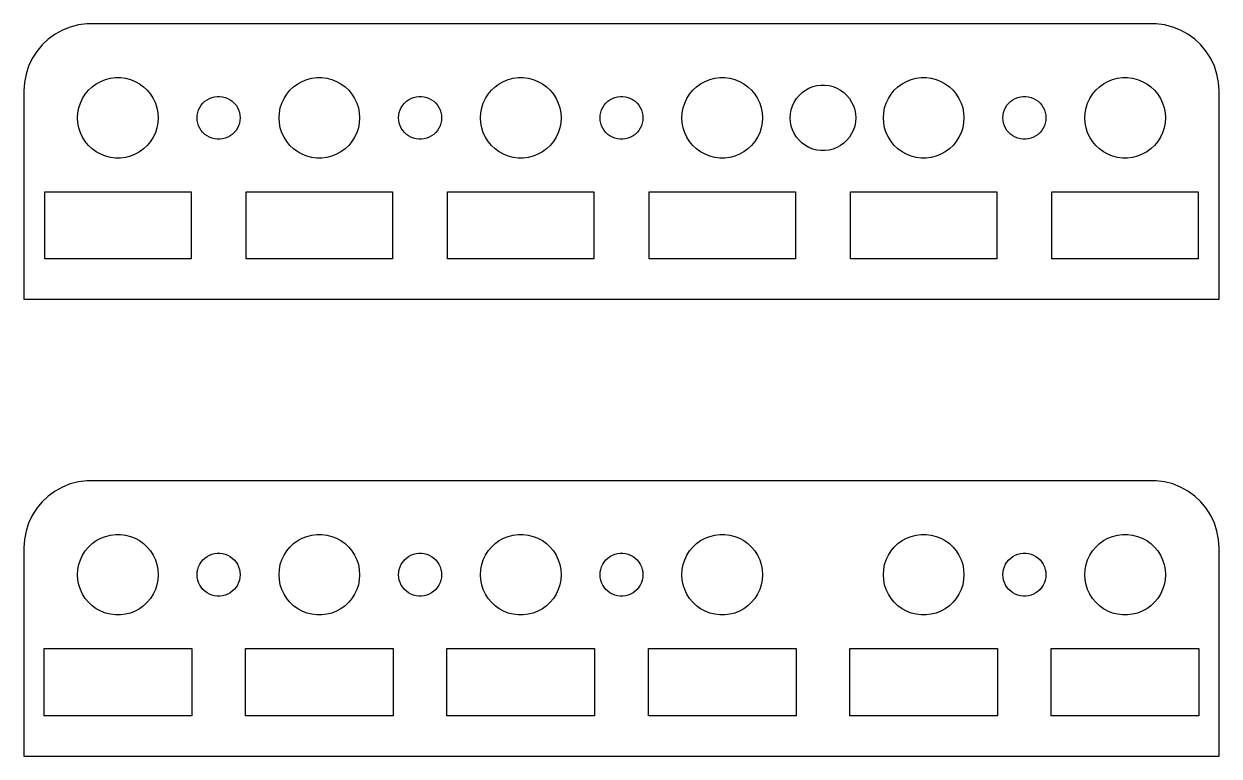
# Model space of a CAD drawing. Header units: metres. Extents: x -22.2 to 22.2, y 0 to 27.2.
import ezdxf

# ---------------------------------------------------------------- set-up
doc = ezdxf.new("R2010")
doc.units = ezdxf.units.M

msp = doc.modelspace()

# ---------------------------------------------------------------- linework, layer by layer
for p, q in [((-20.2184, 27.2057), (-20.5225, 27.1276)), ((-19.907, 27.2451), (-20.2184, 27.2057)), ((19.907, 27.2451), (-19.907, 27.2451)), ((20.2184, 27.2057), (19.907, 27.2451)), ((20.5225, 27.1276), (20.2184, 27.2057)), ((-21.0896, 26.8608), (-21.3436, 26.6763)), ((-20.8144, 27.0121), (-21.0896, 26.8608)), ((-20.5225, 27.1276), (-20.8144, 27.0121)), ((20.8144, 27.0121), (20.5225, 27.1276)), ((21.0896, 26.8608), (20.8144, 27.0121)), ((21.3436, 26.6763), (21.0896, 26.8608)), ((-21.5724, 26.4614), (-21.7725, 26.2195)), ((-21.3436, 26.6763), (-21.5724, 26.4614)), ((21.5724, 26.4614), (21.3436, 26.6763)), ((21.7725, 26.2195), (21.5724, 26.4614)), ((-21.9408, 25.9544), (-22.0744, 25.6703)), ((-21.7725, 26.2195), (-21.9408, 25.9544)), ((21.9408, 25.9544), (21.7725, 26.2195)), ((22.0744, 25.6703), (21.9408, 25.9544)), ((-22.1714, 25.3717), (-22.2303, 25.0633)), ((-22.0744, 25.6703), (-22.1714, 25.3717)), ((22.1714, 25.3717), (22.0744, 25.6703)), ((22.2303, 25.0633), (22.1714, 25.3717)), ((-22.2303, 25.0633), (-22.25, 24.75)), ((-19.7061, 24.9058), (-19.5537, 25.0165)), ((-19.5537, 25.0165), (-19.3887, 25.1072)), ((-19.3887, 25.1072), (-19.2135, 25.1766)), ((-19.2135, 25.1766), (-19.0311, 25.2234)), ((-19.0311, 25.2234), (-18.8442, 25.247)), ((-18.8442, 25.247), (-18.6558, 25.247)), ((-18.6558, 25.247), (-18.4689, 25.2234)), ((-18.4689, 25.2234), (-18.2865, 25.1766)), ((-18.2865, 25.1766), (-18.1113, 25.1072)), ((-18.1113, 25.1072), (-17.9463, 25.0165)), ((-17.9463, 25.0165), (-17.7939, 24.9058)), ((-12.2061, 24.9058), (-12.0537, 25.0165)), ((-12.0537, 25.0165), (-11.8887, 25.1072)), ((-11.8887, 25.1072), (-11.7135, 25.1766)), ((-11.7135, 25.1766), (-11.5311, 25.2234)), ((-11.5311, 25.2234), (-11.3442, 25.247)), ((-11.3442, 25.247), (-11.1558, 25.247)), ((-11.1558, 25.247), (-10.9689, 25.2234)), ((-10.9689, 25.2234), (-10.7865, 25.1766)), ((-10.7865, 25.1766), (-10.6113, 25.1072)), ((-10.6113, 25.1072), (-10.4463, 25.0165)), ((-10.4463, 25.0165), (-10.2939, 24.9058)), ((-4.70613, 24.9058), (-4.55373, 25.0165)), ((-4.55373, 25.0165), (-4.38866, 25.1072)), ((-4.38866, 25.1072), (-4.21352, 25.1766)), ((-4.21352, 25.1766), (-4.03107, 25.2234)), ((-4.03107, 25.2234), (-3.84418, 25.247)), ((-3.84418, 25.247), (-3.65581, 25.247)), ((-3.65581, 25.247), (-3.46892, 25.2234)), ((-3.46892, 25.2234), (-3.28647, 25.1766)), ((-3.28647, 25.1766), (-3.11133, 25.1072)), ((-3.11133, 25.1072), (-2.94626, 25.0165)), ((-2.94626, 25.0165), (-2.79385, 24.9058)), ((2.79385, 24.9058), (2.94626, 25.0165)), ((2.94626, 25.0165), (3.11133, 25.1072)), ((3.11133, 25.1072), (3.28647, 25.1766)), ((3.28647, 25.1766), (3.46892, 25.2234)), ((3.46892, 25.2234), (3.65581, 25.247)), ((3.65581, 25.247), (3.84418, 25.247)), ((3.84418, 25.247), (4.03107, 25.2234)), ((4.03107, 25.2234), (4.21352, 25.1766)), ((4.21352, 25.1766), (4.38866, 25.1072)), ((4.38866, 25.1072), (4.55373, 25.0165)), ((4.55373, 25.0165), (4.70613, 24.9058)), ((7.1228, 24.9108), (7.27127, 24.949)), ((7.27127, 24.949), (7.42336, 24.9682)), ((7.42336, 24.9682), (7.57663, 24.9682)), ((7.57663, 24.9682), (7.72871, 24.949)), ((7.72871, 24.949), (7.87718, 24.9108)), ((10.2939, 24.9058), (10.4463, 25.0165)), ((10.4463, 25.0165), (10.6113, 25.1072)), ((10.6113, 25.1072), (10.7865, 25.1766)), ((10.7865, 25.1766), (10.9689, 25.2234)), ((10.9689, 25.2234), (11.1558, 25.247)), ((11.1558, 25.247), (11.3442, 25.247)), ((11.3442, 25.247), (11.5311, 25.2234)), ((11.5311, 25.2234), (11.7135, 25.1766)), ((11.7135, 25.1766), (11.8887, 25.1072)), ((11.8887, 25.1072), (12.0537, 25.0165)), ((12.0537, 25.0165), (12.2061, 24.9058)), ((17.7939, 24.9058), (17.9463, 25.0165)), ((17.9463, 25.0165), (18.1113, 25.1072)), ((18.1113, 25.1072), (18.2865, 25.1766)), ((18.2865, 25.1766), (18.4689, 25.2234)), ((18.4689, 25.2234), (18.6558, 25.247)), ((18.6558, 25.247), (18.8442, 25.247)), ((18.8442, 25.247), (19.0311, 25.2234)), ((19.0311, 25.2234), (19.2135, 25.1766)), ((19.2135, 25.1766), (19.3887, 25.1072)), ((19.3887, 25.1072), (19.5537, 25.0165)), ((19.5537, 25.0165), (19.7061, 24.9058)), ((22.25, 24.75), (22.2303, 25.0633)), ((-22.25, 24.75), (-22.25, 17)), ((-20.0645, 24.4726), (-19.9635, 24.6317)), ((-19.9635, 24.6317), (-19.8434, 24.7768)), ((-19.8434, 24.7768), (-19.7061, 24.9058)), ((-17.7939, 24.9058), (-17.6565, 24.7768)), ((-17.6565, 24.7768), (-17.5365, 24.6317)), ((-17.5365, 24.6317), (-17.4355, 24.4726)), ((-15.3406, 24.4738), (-15.2472, 24.5108)), ((-15.2472, 24.5108), (-15.1499, 24.5358)), ((-15.1499, 24.5358), (-15.0502, 24.5484)), ((-15.0502, 24.5484), (-14.9498, 24.5484)), ((-14.9498, 24.5484), (-14.8501, 24.5358)), ((-14.8501, 24.5358), (-14.7528, 24.5108)), ((-14.7528, 24.5108), (-14.6594, 24.4738)), ((-12.5645, 24.4726), (-12.4635, 24.6317)), ((-12.4635, 24.6317), (-12.3434, 24.7768)), ((-12.3434, 24.7768), (-12.2061, 24.9058)), ((-10.2939, 24.9058), (-10.1565, 24.7768)), ((-10.1565, 24.7768), (-10.0365, 24.6317)), ((-10.0365, 24.6317), (-9.93553, 24.4726)), ((-7.84062, 24.4738), (-7.74721, 24.5108)), ((-7.74721, 24.5108), (-7.6499, 24.5358)), ((-7.6499, 24.5358), (-7.55023, 24.5484)), ((-7.55023, 24.5484), (-7.44975, 24.5484)), ((-7.44975, 24.5484), (-7.35008, 24.5358)), ((-7.35008, 24.5358), (-7.25278, 24.5108)), ((-7.25278, 24.5108), (-7.15936, 24.4738)), ((-5.06445, 24.4726), (-4.96352, 24.6317)), ((-4.96352, 24.6317), (-4.84344, 24.7768)), ((-4.84344, 24.7768), (-4.70613, 24.9058)), ((-2.79385, 24.9058), (-2.65654, 24.7768)), ((-2.65654, 24.7768), (-2.53647, 24.6317)), ((-2.53647, 24.6317), (-2.43553, 24.4726)), ((-0.340622, 24.4738), (-0.247208, 24.5108)), ((-0.247208, 24.5108), (-0.149902, 24.5358)), ((-0.149902, 24.5358), (-0.050232, 24.5484)), ((-0.050232, 24.5484), (0.050232, 24.5484)), ((0.050232, 24.5484), (0.149902, 24.5358)), ((0.149902, 24.5358), (0.247208, 24.5108)), ((0.247208, 24.5108), (0.340622, 24.4738)), ((2.43553, 24.4726), (2.53647, 24.6317)), ((2.53647, 24.6317), (2.65654, 24.7768)), ((2.65654, 24.7768), (2.79385, 24.9058)), ((4.70613, 24.9058), (4.84344, 24.7768)), ((4.84344, 24.7768), (4.96352, 24.6317)), ((4.96352, 24.6317), (5.06445, 24.4726)), ((6.51251, 24.4674), (6.61021, 24.5855)), ((6.61021, 24.5855), (6.72195, 24.6905)), ((6.72195, 24.6905), (6.84596, 24.7806)), ((6.84596, 24.7806), (6.98029, 24.8544)), ((6.98029, 24.8544), (7.1228, 24.9108)), ((7.87718, 24.9108), (8.0197, 24.8544)), ((8.0197, 24.8544), (8.15402, 24.7806)), ((8.15402, 24.7806), (8.27803, 24.6905)), ((8.27803, 24.6905), (8.38977, 24.5855)), ((8.38977, 24.5855), (8.48747, 24.4674)), ((9.93553, 24.4726), (10.0365, 24.6317)), ((10.0365, 24.6317), (10.1565, 24.7768)), ((10.1565, 24.7768), (10.2939, 24.9058)), ((12.2061, 24.9058), (12.3434, 24.7768)), ((12.3434, 24.7768), (12.4635, 24.6317)), ((12.4635, 24.6317), (12.5645, 24.4726)), ((14.6594, 24.4738), (14.7528, 24.5108)), ((14.7528, 24.5108), (14.8501, 24.5358)), ((14.8501, 24.5358), (14.9498, 24.5484)), ((14.9498, 24.5484), (15.0502, 24.5484)), ((15.0502, 24.5484), (15.1499, 24.5358)), ((15.1499, 24.5358), (15.2472, 24.5108)), ((15.2472, 24.5108), (15.3406, 24.4738)), ((17.4355, 24.4726), (17.5365, 24.6317)), ((17.5365, 24.6317), (17.6565, 24.7768)), ((17.6565, 24.7768), (17.7939, 24.9058)), ((19.7061, 24.9058), (19.8434, 24.7768)), ((19.8434, 24.7768), (19.9635, 24.6317)), ((19.9635, 24.6317), (20.0645, 24.4726)), ((22.25, 17), (22.25, 24.75)), ((-20.2382, 23.938), (-20.2029, 24.123)), ((-20.2029, 24.123), (-20.1447, 24.3022)), ((-20.1447, 24.3022), (-20.0645, 24.4726)), ((-17.4355, 24.4726), (-17.3553, 24.3022)), ((-17.3553, 24.3022), (-17.2971, 24.123)), ((-17.2971, 24.123), (-17.2618, 23.938)), ((-15.7749, 23.9489), (-15.7438, 24.0445)), ((-15.7438, 24.0445), (-15.701, 24.1354)), ((-15.701, 24.1354), (-15.6472, 24.2202)), ((-15.6472, 24.2202), (-15.5832, 24.2976)), ((-15.5832, 24.2976), (-15.5099, 24.3664)), ((-15.5099, 24.3664), (-15.4286, 24.4255)), ((-15.4286, 24.4255), (-15.3406, 24.4738)), ((-14.6594, 24.4738), (-14.5713, 24.4255)), ((-14.5713, 24.4255), (-14.4901, 24.3664)), ((-14.4901, 24.3664), (-14.4168, 24.2976)), ((-14.4168, 24.2976), (-14.3528, 24.2202)), ((-14.3528, 24.2202), (-14.299, 24.1354)), ((-14.299, 24.1354), (-14.2562, 24.0445)), ((-14.2562, 24.0445), (-14.2251, 23.9489)), ((-12.7382, 23.938), (-12.7029, 24.123)), ((-12.7029, 24.123), (-12.6447, 24.3022)), ((-12.6447, 24.3022), (-12.5645, 24.4726)), ((-9.93553, 24.4726), (-9.85533, 24.3022)), ((-9.85533, 24.3022), (-9.79712, 24.123)), ((-9.79712, 24.123), (-9.76183, 23.938)), ((-8.27486, 23.9489), (-8.24382, 24.0445)), ((-8.24382, 24.0445), (-8.20103, 24.1354)), ((-8.20103, 24.1354), (-8.1472, 24.2202)), ((-8.1472, 24.2202), (-8.08316, 24.2976)), ((-8.08316, 24.2976), (-8.00993, 24.3664)), ((-8.00993, 24.3664), (-7.92865, 24.4255)), ((-7.92865, 24.4255), (-7.84062, 24.4738)), ((-7.15936, 24.4738), (-7.07133, 24.4255)), ((-7.07133, 24.4255), (-6.99005, 24.3664)), ((-6.99005, 24.3664), (-6.91682, 24.2976)), ((-6.91682, 24.2976), (-6.85278, 24.2202)), ((-6.85278, 24.2202), (-6.79895, 24.1354)), ((-6.79895, 24.1354), (-6.75616, 24.0445)), ((-6.75616, 24.0445), (-6.72513, 23.9489)), ((-5.23816, 23.938), (-5.20287, 24.123)), ((-5.20287, 24.123), (-5.14465, 24.3022)), ((-5.14465, 24.3022), (-5.06445, 24.4726)), ((-2.43553, 24.4726), (-2.35533, 24.3022)), ((-2.35533, 24.3022), (-2.29712, 24.123)), ((-2.29712, 24.123), (-2.26183, 23.938)), ((-0.774857, 23.9489), (-0.74382, 24.0445)), ((-0.74382, 24.0445), (-0.701035, 24.1354)), ((-0.701035, 24.1354), (-0.647202, 24.2202)), ((-0.647202, 24.2202), (-0.58316, 24.2976)), ((-0.58316, 24.2976), (-0.509933, 24.3664)), ((-0.509933, 24.3664), (-0.42865, 24.4255)), ((-0.42865, 24.4255), (-0.340622, 24.4738)), ((0.340622, 24.4738), (0.42865, 24.4255)), ((0.42865, 24.4255), (0.509933, 24.3664)), ((0.509933, 24.3664), (0.58316, 24.2976)), ((0.58316, 24.2976), (0.647202, 24.2202)), ((0.647202, 24.2202), (0.701035, 24.1354)), ((0.701035, 24.1354), (0.74382, 24.0445)), ((0.74382, 24.0445), (0.774857, 23.9489)), ((2.26183, 23.938), (2.29712, 24.123)), ((2.29712, 24.123), (2.35533, 24.3022)), ((2.35533, 24.3022), (2.43553, 24.4726)), ((5.06445, 24.4726), (5.14465, 24.3022)), ((5.14465, 24.3022), (5.20287, 24.123)), ((5.20287, 24.123), (5.23816, 23.938)), ((6.28903, 23.903), (6.31775, 24.0535)), ((6.31775, 24.0535), (6.36511, 24.1993)), ((6.36511, 24.1993), (6.43039, 24.338)), ((6.43039, 24.338), (6.51251, 24.4674)), ((8.48747, 24.4674), (8.5696, 24.338)), ((8.5696, 24.338), (8.63487, 24.1993)), ((8.63487, 24.1993), (8.68224, 24.0535)), ((8.68224, 24.0535), (8.71095, 23.903)), ((9.76183, 23.938), (9.79712, 24.123)), ((9.79712, 24.123), (9.85533, 24.3022)), ((9.85533, 24.3022), (9.93553, 24.4726)), ((12.5645, 24.4726), (12.6447, 24.3022)), ((12.6447, 24.3022), (12.7029, 24.123)), ((12.7029, 24.123), (12.7382, 23.938)), ((14.2251, 23.9489), (14.2562, 24.0445)), ((14.2562, 24.0445), (14.299, 24.1354)), ((14.299, 24.1354), (14.3528, 24.2202)), ((14.3528, 24.2202), (14.4168, 24.2976)), ((14.4168, 24.2976), (14.4901, 24.3664)), ((14.4901, 24.3664), (14.5713, 24.4255)), ((14.5713, 24.4255), (14.6594, 24.4738)), ((15.3406, 24.4738), (15.4286, 24.4255)), ((15.4286, 24.4255), (15.5099, 24.3664)), ((15.5099, 24.3664), (15.5832, 24.2976)), ((15.5832, 24.2976), (15.6472, 24.2202)), ((15.6472, 24.2202), (15.701, 24.1354)), ((15.701, 24.1354), (15.7438, 24.0445)), ((15.7438, 24.0445), (15.7749, 23.9489)), ((17.2618, 23.938), (17.2971, 24.123)), ((17.2971, 24.123), (17.3553, 24.3022)), ((17.3553, 24.3022), (17.4355, 24.4726)), ((20.0645, 24.4726), (20.1447, 24.3022)), ((20.1447, 24.3022), (20.2029, 24.123)), ((20.2029, 24.123), (20.2382, 23.938)), ((-20.25, 23.75), (-20.2382, 23.938)), ((-20.2382, 23.562), (-20.25, 23.75)), ((-17.2618, 23.938), (-17.25, 23.75)), ((-17.25, 23.75), (-17.2618, 23.562)), ((-15.8, 23.75), (-15.7937, 23.8503)), ((-15.7937, 23.6497), (-15.8, 23.75)), ((-15.7937, 23.8503), (-15.7749, 23.9489)), ((-15.7749, 23.551), (-15.7937, 23.6497)), ((-14.2251, 23.9489), (-14.2063, 23.8503)), ((-14.2063, 23.6497), (-14.2251, 23.551)), ((-14.2063, 23.8503), (-14.2, 23.75)), ((-14.2, 23.75), (-14.2063, 23.6497)), ((-12.75, 23.75), (-12.7382, 23.938)), ((-12.7382, 23.562), (-12.75, 23.75)), ((-9.76183, 23.938), (-9.75, 23.75)), ((-9.75, 23.75), (-9.76183, 23.562)), ((-8.29999, 23.75), (-8.29369, 23.8503)), ((-8.29369, 23.6497), (-8.29999, 23.75)), ((-8.29369, 23.8503), (-8.27486, 23.9489)), ((-8.27486, 23.551), (-8.29369, 23.6497)), ((-6.72513, 23.9489), (-6.7063, 23.8503)), ((-6.7063, 23.6497), (-6.72513, 23.551)), ((-6.7063, 23.8503), (-6.7, 23.75)), ((-6.7, 23.75), (-6.7063, 23.6497)), ((-5.25, 23.75), (-5.23816, 23.938)), ((-5.23816, 23.562), (-5.25, 23.75)), ((-2.26183, 23.938), (-2.25, 23.75)), ((-2.25, 23.75), (-2.26183, 23.562)), ((-0.799988, 23.75), (-0.793686, 23.8503)), ((-0.793686, 23.6497), (-0.799988, 23.75)), ((-0.793686, 23.8503), (-0.774857, 23.9489)), ((-0.774857, 23.551), (-0.793686, 23.6497)), ((0.774857, 23.9489), (0.793686, 23.8503)), ((0.793686, 23.6497), (0.774857, 23.551)), ((0.793686, 23.8503), (0.799988, 23.75)), ((0.799988, 23.75), (0.793686, 23.6497)), ((2.25, 23.75), (2.26183, 23.938)), ((2.26183, 23.562), (2.25, 23.75)), ((5.23816, 23.938), (5.25, 23.75)), ((5.25, 23.75), (5.23816, 23.562)), ((6.2794, 23.75), (6.28903, 23.903)), ((6.28903, 23.597), (6.2794, 23.75)), ((6.31775, 23.4464), (6.28903, 23.597)), ((8.71095, 23.597), (8.68224, 23.4464)), ((8.71095, 23.903), (8.72058, 23.75)), ((8.72058, 23.75), (8.71095, 23.597)), ((9.75, 23.75), (9.76183, 23.938)), ((9.76183, 23.562), (9.75, 23.75)), ((12.7382, 23.938), (12.75, 23.75)), ((12.75, 23.75), (12.7382, 23.562)), ((14.2, 23.75), (14.2063, 23.8503)), ((14.2063, 23.6497), (14.2, 23.75)), ((14.2063, 23.8503), (14.2251, 23.9489)), ((14.2251, 23.551), (14.2063, 23.6497)), ((15.7749, 23.9489), (15.7937, 23.8503)), ((15.7937, 23.6497), (15.7749, 23.551)), ((15.7937, 23.8503), (15.8, 23.75)), ((15.8, 23.75), (15.7937, 23.6497)), ((17.25, 23.75), (17.2618, 23.938)), ((17.2618, 23.562), (17.25, 23.75)), ((20.2382, 23.938), (20.25, 23.75)), ((20.25, 23.75), (20.2382, 23.562)), ((-20.2029, 23.377), (-20.2382, 23.562)), ((-20.1447, 23.1978), (-20.2029, 23.377)), ((-20.0645, 23.0274), (-20.1447, 23.1978)), ((-17.3553, 23.1978), (-17.4355, 23.0274)), ((-17.2971, 23.377), (-17.3553, 23.1978)), ((-17.2618, 23.562), (-17.2971, 23.377)), ((-15.7438, 23.4555), (-15.7749, 23.551)), ((-15.701, 23.3646), (-15.7438, 23.4555)), ((-15.6472, 23.2798), (-15.701, 23.3646)), ((-15.5832, 23.2024), (-15.6472, 23.2798)), ((-15.5099, 23.1336), (-15.5832, 23.2024)), ((-14.4168, 23.2024), (-14.4901, 23.1336)), ((-14.3528, 23.2798), (-14.4168, 23.2024)), ((-14.299, 23.3646), (-14.3528, 23.2798)), ((-14.2562, 23.4555), (-14.299, 23.3646)), ((-14.2251, 23.551), (-14.2562, 23.4555)), ((-12.7029, 23.377), (-12.7382, 23.562)), ((-12.6447, 23.1978), (-12.7029, 23.377)), ((-12.5645, 23.0274), (-12.6447, 23.1978)), ((-9.85533, 23.1978), (-9.93553, 23.0274)), ((-9.79712, 23.377), (-9.85533, 23.1978)), ((-9.76183, 23.562), (-9.79712, 23.377)), ((-8.24382, 23.4555), (-8.27486, 23.551)), ((-8.20103, 23.3646), (-8.24382, 23.4555)), ((-8.1472, 23.2798), (-8.20103, 23.3646)), ((-8.08316, 23.2024), (-8.1472, 23.2798)), ((-8.00993, 23.1336), (-8.08316, 23.2024)), ((-6.91682, 23.2024), (-6.99005, 23.1336)), ((-6.85278, 23.2798), (-6.91682, 23.2024)), ((-6.79895, 23.3646), (-6.85278, 23.2798)), ((-6.75616, 23.4555), (-6.79895, 23.3646)), ((-6.72513, 23.551), (-6.75616, 23.4555)), ((-5.20287, 23.377), (-5.23816, 23.562)), ((-5.14465, 23.1978), (-5.20287, 23.377)), ((-5.06445, 23.0274), (-5.14465, 23.1978)), ((-2.35533, 23.1978), (-2.43553, 23.0274)), ((-2.29712, 23.377), (-2.35533, 23.1978)), ((-2.26183, 23.562), (-2.29712, 23.377)), ((-0.74382, 23.4555), (-0.774857, 23.551)), ((-0.701035, 23.3646), (-0.74382, 23.4555)), ((-0.647202, 23.2798), (-0.701035, 23.3646)), ((-0.58316, 23.2024), (-0.647202, 23.2798)), ((-0.509933, 23.1336), (-0.58316, 23.2024)), ((0.58316, 23.2024), (0.509933, 23.1336)), ((0.647202, 23.2798), (0.58316, 23.2024)), ((0.701035, 23.3646), (0.647202, 23.2798)), ((0.74382, 23.4555), (0.701035, 23.3646)), ((0.774857, 23.551), (0.74382, 23.4555)), ((2.29712, 23.377), (2.26183, 23.562)), ((2.35533, 23.1978), (2.29712, 23.377)), ((2.43553, 23.0274), (2.35533, 23.1978)), ((5.14465, 23.1978), (5.06445, 23.0274)), ((5.20287, 23.377), (5.14465, 23.1978)), ((5.23816, 23.562), (5.20287, 23.377)), ((6.36511, 23.3007), (6.31775, 23.4464)), ((6.43039, 23.162), (6.36511, 23.3007)), ((6.51251, 23.0325), (6.43039, 23.162)), ((8.5696, 23.162), (8.48747, 23.0325)), ((8.63487, 23.3007), (8.5696, 23.162)), ((8.68224, 23.4464), (8.63487, 23.3007)), ((9.79712, 23.377), (9.76183, 23.562)), ((9.85533, 23.1978), (9.79712, 23.377)), ((9.93553, 23.0274), (9.85533, 23.1978)), ((12.6447, 23.1978), (12.5645, 23.0274)), ((12.7029, 23.377), (12.6447, 23.1978)), ((12.7382, 23.562), (12.7029, 23.377)), ((14.2562, 23.4555), (14.2251, 23.551)), ((14.299, 23.3646), (14.2562, 23.4555)), ((14.3528, 23.2798), (14.299, 23.3646)), ((14.4168, 23.2024), (14.3528, 23.2798)), ((14.4901, 23.1336), (14.4168, 23.2024)), ((15.5832, 23.2024), (15.5099, 23.1336)), ((15.6472, 23.2798), (15.5832, 23.2024)), ((15.701, 23.3646), (15.6472, 23.2798)), ((15.7438, 23.4555), (15.701, 23.3646)), ((15.7749, 23.551), (15.7438, 23.4555)), ((17.2971, 23.377), (17.2618, 23.562)), ((17.3553, 23.1978), (17.2971, 23.377)), ((17.4355, 23.0274), (17.3553, 23.1978)), ((20.1447, 23.1978), (20.0645, 23.0274)), ((20.2029, 23.377), (20.1447, 23.1978)), ((20.2382, 23.562), (20.2029, 23.377)), ((-19.9635, 22.8683), (-20.0645, 23.0274)), ((-19.8434, 22.7232), (-19.9635, 22.8683)), ((-19.7061, 22.5942), (-19.8434, 22.7232)), ((-17.6565, 22.7232), (-17.7939, 22.5942)), ((-17.5365, 22.8683), (-17.6565, 22.7232)), ((-17.4355, 23.0274), (-17.5365, 22.8683)), ((-15.4286, 23.0745), (-15.5099, 23.1336)), ((-15.3406, 23.0261), (-15.4286, 23.0745)), ((-15.2472, 22.9892), (-15.3406, 23.0261)), ((-15.1499, 22.9642), (-15.2472, 22.9892)), ((-15.0502, 22.9516), (-15.1499, 22.9642)), ((-14.9498, 22.9516), (-15.0502, 22.9516)), ((-14.8501, 22.9642), (-14.9498, 22.9516)), ((-14.7528, 22.9892), (-14.8501, 22.9642)), ((-14.6594, 23.0261), (-14.7528, 22.9892)), ((-14.5713, 23.0745), (-14.6594, 23.0261)), ((-14.4901, 23.1336), (-14.5713, 23.0745)), ((-12.4635, 22.8683), (-12.5645, 23.0274)), ((-12.3434, 22.7232), (-12.4635, 22.8683)), ((-12.2061, 22.5942), (-12.3434, 22.7232)), ((-10.1565, 22.7232), (-10.2939, 22.5942)), ((-10.0365, 22.8683), (-10.1565, 22.7232)), ((-9.93553, 23.0274), (-10.0365, 22.8683)), ((-7.92865, 23.0745), (-8.00993, 23.1336)), ((-7.84062, 23.0261), (-7.92865, 23.0745)), ((-7.74721, 22.9892), (-7.84062, 23.0261)), ((-7.6499, 22.9642), (-7.74721, 22.9892)), ((-7.55023, 22.9516), (-7.6499, 22.9642)), ((-7.44975, 22.9516), (-7.55023, 22.9516)), ((-7.35008, 22.9642), (-7.44975, 22.9516)), ((-7.25278, 22.9892), (-7.35008, 22.9642)), ((-7.15936, 23.0261), (-7.25278, 22.9892)), ((-7.07133, 23.0745), (-7.15936, 23.0261)), ((-6.99005, 23.1336), (-7.07133, 23.0745)), ((-4.96352, 22.8683), (-5.06445, 23.0274)), ((-4.84344, 22.7232), (-4.96352, 22.8683)), ((-4.70613, 22.5942), (-4.84344, 22.7232)), ((-2.65654, 22.7232), (-2.79385, 22.5942)), ((-2.53647, 22.8683), (-2.65654, 22.7232)), ((-2.43553, 23.0274), (-2.53647, 22.8683)), ((-0.42865, 23.0745), (-0.509933, 23.1336)), ((-0.340622, 23.0261), (-0.42865, 23.0745)), ((-0.247208, 22.9892), (-0.340622, 23.0261)), ((-0.149902, 22.9642), (-0.247208, 22.9892)), ((-0.050232, 22.9516), (-0.149902, 22.9642)), ((0.050232, 22.9516), (-0.050232, 22.9516)), ((0.149902, 22.9642), (0.050232, 22.9516)), ((0.247208, 22.9892), (0.149902, 22.9642)), ((0.340622, 23.0261), (0.247208, 22.9892)), ((0.42865, 23.0745), (0.340622, 23.0261)), ((0.509933, 23.1336), (0.42865, 23.0745)), ((2.53647, 22.8683), (2.43553, 23.0274)), ((2.65654, 22.7232), (2.53647, 22.8683)), ((2.79385, 22.5942), (2.65654, 22.7232)), ((4.84344, 22.7232), (4.70613, 22.5942)), ((4.96352, 22.8683), (4.84344, 22.7232)), ((5.06445, 23.0274), (4.96352, 22.8683)), ((6.61021, 22.9144), (6.51251, 23.0325)), ((6.72195, 22.8095), (6.61021, 22.9144)), ((6.84596, 22.7194), (6.72195, 22.8095)), ((6.98029, 22.6456), (6.84596, 22.7194)), ((8.15402, 22.7194), (8.0197, 22.6456)), ((8.27803, 22.8095), (8.15402, 22.7194)), ((8.38977, 22.9144), (8.27803, 22.8095)), ((8.48747, 23.0325), (8.38977, 22.9144)), ((10.0365, 22.8683), (9.93553, 23.0274)), ((10.1565, 22.7232), (10.0365, 22.8683)), ((10.2939, 22.5942), (10.1565, 22.7232)), ((12.3434, 22.7232), (12.2061, 22.5942)), ((12.4635, 22.8683), (12.3434, 22.7232)), ((12.5645, 23.0274), (12.4635, 22.8683)), ((14.5713, 23.0745), (14.4901, 23.1336)), ((14.6594, 23.0261), (14.5713, 23.0745)), ((14.7528, 22.9892), (14.6594, 23.0261)), ((14.8501, 22.9642), (14.7528, 22.9892)), ((14.9498, 22.9516), (14.8501, 22.9642)), ((15.0502, 22.9516), (14.9498, 22.9516)), ((15.1499, 22.9642), (15.0502, 22.9516)), ((15.2472, 22.9892), (15.1499, 22.9642)), ((15.3406, 23.0261), (15.2472, 22.9892)), ((15.4286, 23.0745), (15.3406, 23.0261)), ((15.5099, 23.1336), (15.4286, 23.0745)), ((17.5365, 22.8683), (17.4355, 23.0274)), ((17.6565, 22.7232), (17.5365, 22.8683)), ((17.7939, 22.5942), (17.6565, 22.7232)), ((19.8434, 22.7232), (19.7061, 22.5942)), ((19.9635, 22.8683), (19.8434, 22.7232)), ((20.0645, 23.0274), (19.9635, 22.8683)), ((-19.5537, 22.4835), (-19.7061, 22.5942)), ((-19.3887, 22.3927), (-19.5537, 22.4835)), ((-19.2135, 22.3234), (-19.3887, 22.3927)), ((-19.0311, 22.2766), (-19.2135, 22.3234)), ((-18.8442, 22.2529), (-19.0311, 22.2766)), ((-18.6558, 22.2529), (-18.8442, 22.2529)), ((-18.4689, 22.2766), (-18.6558, 22.2529)), ((-18.2865, 22.3234), (-18.4689, 22.2766)), ((-18.1113, 22.3927), (-18.2865, 22.3234)), ((-17.9463, 22.4835), (-18.1113, 22.3927)), ((-17.7939, 22.5942), (-17.9463, 22.4835)), ((-12.0537, 22.4835), (-12.2061, 22.5942)), ((-11.8887, 22.3927), (-12.0537, 22.4835)), ((-11.7135, 22.3234), (-11.8887, 22.3927)), ((-11.5311, 22.2766), (-11.7135, 22.3234)), ((-11.3442, 22.2529), (-11.5311, 22.2766)), ((-11.1558, 22.2529), (-11.3442, 22.2529)), ((-10.9689, 22.2766), (-11.1558, 22.2529)), ((-10.7865, 22.3234), (-10.9689, 22.2766)), ((-10.6113, 22.3927), (-10.7865, 22.3234)), ((-10.4463, 22.4835), (-10.6113, 22.3927)), ((-10.2939, 22.5942), (-10.4463, 22.4835)), ((-4.55373, 22.4835), (-4.70613, 22.5942)), ((-4.38866, 22.3927), (-4.55373, 22.4835)), ((-4.21352, 22.3234), (-4.38866, 22.3927)), ((-4.03107, 22.2766), (-4.21352, 22.3234)), ((-3.84418, 22.2529), (-4.03107, 22.2766)), ((-3.65581, 22.2529), (-3.84418, 22.2529)), ((-3.46892, 22.2766), (-3.65581, 22.2529)), ((-3.28647, 22.3234), (-3.46892, 22.2766)), ((-3.11133, 22.3927), (-3.28647, 22.3234)), ((-2.94626, 22.4835), (-3.11133, 22.3927)), ((-2.79385, 22.5942), (-2.94626, 22.4835)), ((2.94626, 22.4835), (2.79385, 22.5942)), ((3.11133, 22.3927), (2.94626, 22.4835)), ((3.28647, 22.3234), (3.11133, 22.3927)), ((3.46892, 22.2766), (3.28647, 22.3234)), ((3.65581, 22.2529), (3.46892, 22.2766)), ((3.84418, 22.2529), (3.65581, 22.2529)), ((4.03107, 22.2766), (3.84418, 22.2529)), ((4.21352, 22.3234), (4.03107, 22.2766)), ((4.38866, 22.3927), (4.21352, 22.3234)), ((4.55373, 22.4835), (4.38866, 22.3927)), ((4.70613, 22.5942), (4.55373, 22.4835)), ((7.1228, 22.5891), (6.98029, 22.6456)), ((7.27127, 22.551), (7.1228, 22.5891)), ((7.42336, 22.5318), (7.27127, 22.551)), ((7.57663, 22.5318), (7.42336, 22.5318)), ((7.72871, 22.551), (7.57663, 22.5318)), ((7.87718, 22.5891), (7.72871, 22.551)), ((8.0197, 22.6456), (7.87718, 22.5891)), ((10.4463, 22.4835), (10.2939, 22.5942)), ((10.6113, 22.3927), (10.4463, 22.4835)), ((10.7865, 22.3234), (10.6113, 22.3927)), ((10.9689, 22.2766), (10.7865, 22.3234)), ((11.1558, 22.2529), (10.9689, 22.2766)), ((11.3442, 22.2529), (11.1558, 22.2529)), ((11.5311, 22.2766), (11.3442, 22.2529)), ((11.7135, 22.3234), (11.5311, 22.2766)), ((11.8887, 22.3927), (11.7135, 22.3234)), ((12.0537, 22.4835), (11.8887, 22.3927)), ((12.2061, 22.5942), (12.0537, 22.4835)), ((17.9463, 22.4835), (17.7939, 22.5942)), ((18.1113, 22.3927), (17.9463, 22.4835)), ((18.2865, 22.3234), (18.1113, 22.3927)), ((18.4689, 22.2766), (18.2865, 22.3234)), ((18.6558, 22.2529), (18.4689, 22.2766)), ((18.8442, 22.2529), (18.6558, 22.2529)), ((19.0311, 22.2766), (18.8442, 22.2529)), ((19.2135, 22.3234), (19.0311, 22.2766)), ((19.3887, 22.3927), (19.2135, 22.3234)), ((19.5537, 22.4835), (19.3887, 22.3927)), ((19.7061, 22.5942), (19.5537, 22.4835)), ((-21.4754, 18.5), (-21.4754, 21)), ((-21.4754, 21), (-16.0246, 21)), ((-16.0246, 21), (-16.0246, 18.5)), ((-13.9754, 18.5), (-13.9754, 21)), ((-13.9754, 21), (-8.52463, 21)), ((-8.52463, 21), (-8.52463, 18.5)), ((-6.47536, 18.5), (-6.47536, 21)), ((-6.47536, 21), (-1.02463, 21)), ((-1.02463, 21), (-1.02463, 18.5)), ((1.02463, 18.5), (1.02463, 21)), ((1.02463, 21), (6.47536, 21)), ((6.47536, 21), (6.47536, 18.5)), ((8.52463, 18.5), (8.52463, 21)), ((8.52463, 21), (13.9754, 21)), ((13.9754, 21), (13.9754, 18.5)), ((16.0246, 18.5), (16.0246, 21)), ((16.0246, 21), (21.4754, 21)), ((21.4754, 21), (21.4754, 18.5)), ((-16.0246, 18.5), (-21.4754, 18.5)), ((-8.52463, 18.5), (-13.9754, 18.5)), ((-1.02463, 18.5), (-6.47536, 18.5)), ((6.47536, 18.5), (1.02463, 18.5)), ((13.9754, 18.5), (8.52463, 18.5)), ((21.4754, 18.5), (16.0246, 18.5)), ((-22.25, 17), (22.25, 17)), ((-19.907, 10.2451), (-20.2184, 10.2057)), ((19.907, 10.2451), (-19.907, 10.2451)), ((20.2184, 10.2057), (19.907, 10.2451)), ((-21.0896, 9.86081), (-21.3436, 9.67627)), ((-20.8144, 10.0121), (-21.0896, 9.86081)), ((-20.5225, 10.1276), (-20.8144, 10.0121)), ((-20.2184, 10.2057), (-20.5225, 10.1276)), ((20.5225, 10.1276), (20.2184, 10.2057)), ((20.8144, 10.0121), (20.5225, 10.1276)), ((21.0896, 9.86081), (20.8144, 10.0121)), ((21.3436, 9.67627), (21.0896, 9.86081)), ((-21.5724, 9.46136), (-21.7725, 9.21945)), ((-21.3436, 9.67627), (-21.5724, 9.46136)), ((21.5724, 9.46136), (21.3436, 9.67627)), ((21.7725, 9.21945), (21.5724, 9.46136)), ((-21.9408, 8.95438), (-22.0744, 8.6703)), ((-21.7725, 9.21945), (-21.9408, 8.95438)), ((21.9408, 8.95438), (21.7725, 9.21945)), ((22.0744, 8.6703), (21.9408, 8.95438)), ((-22.0744, 8.6703), (-22.1714, 8.37172)), ((22.1714, 8.37172), (22.0744, 8.6703)), ((-22.2303, 8.06332), (-22.25, 7.75)), ((-22.1714, 8.37172), (-22.2303, 8.06332)), ((-19.7061, 7.90576), (-19.5537, 8.01648)), ((-19.5537, 8.01648), (-19.3887, 8.10724)), ((-19.3887, 8.10724), (-19.2135, 8.17657)), ((-19.2135, 8.17657), (-19.0311, 8.22342)), ((-19.0311, 8.22342), (-18.8442, 8.24704)), ((-18.8442, 8.24704), (-18.6558, 8.24704)), ((-18.6558, 8.24704), (-18.4689, 8.22342)), ((-18.4689, 8.22342), (-18.2865, 8.17657)), ((-18.2865, 8.17657), (-18.1113, 8.10724)), ((-18.1113, 8.10724), (-17.9463, 8.01648)), ((-17.9463, 8.01648), (-17.7939, 7.90576)), ((-12.2061, 7.90576), (-12.0537, 8.01648)), ((-12.0537, 8.01648), (-11.8887, 8.10724)), ((-11.8887, 8.10724), (-11.7135, 8.17657)), ((-11.7135, 8.17657), (-11.5311, 8.22342)), ((-11.5311, 8.22342), (-11.3442, 8.24704)), ((-11.3442, 8.24704), (-11.1558, 8.24704)), ((-11.1558, 8.24704), (-10.9689, 8.22342)), ((-10.9689, 8.22342), (-10.7865, 8.17657)), ((-10.7865, 8.17657), (-10.6113, 8.10724)), ((-10.6113, 8.10724), (-10.4463, 8.01648)), ((-10.4463, 8.01648), (-10.2939, 7.90576)), ((-4.70613, 7.90576), (-4.55373, 8.01648)), ((-4.55373, 8.01648), (-4.38866, 8.10724)), ((-4.38866, 8.10724), (-4.21352, 8.17657)), ((-4.21352, 8.17657), (-4.03107, 8.22342)), ((-4.03107, 8.22342), (-3.84418, 8.24704)), ((-3.84418, 8.24704), (-3.65581, 8.24704)), ((-3.65581, 8.24704), (-3.46892, 8.22342)), ((-3.46892, 8.22342), (-3.28647, 8.17657)), ((-3.28647, 8.17657), (-3.11133, 8.10724)), ((-3.11133, 8.10724), (-2.94626, 8.01648)), ((-2.94626, 8.01648), (-2.79385, 7.90576)), ((2.79385, 7.90576), (2.94626, 8.01648)), ((2.94626, 8.01648), (3.11133, 8.10724)), ((3.11133, 8.10724), (3.28647, 8.17657)), ((3.28647, 8.17657), (3.46892, 8.22342)), ((3.46892, 8.22342), (3.65581, 8.24704)), ((3.65581, 8.24704), (3.84418, 8.24704)), ((3.84418, 8.24704), (4.03107, 8.22342)), ((4.03107, 8.22342), (4.21352, 8.17657)), ((4.21352, 8.17657), (4.38866, 8.10724)), ((4.38866, 8.10724), (4.55373, 8.01648)), ((4.55373, 8.01648), (4.70613, 7.90576)), ((10.2939, 7.90576), (10.4463, 8.01648)), ((10.4463, 8.01648), (10.6113, 8.10724)), ((10.6113, 8.10724), (10.7865, 8.17657)), ((10.7865, 8.17657), (10.9689, 8.22342)), ((10.9689, 8.22342), (11.1558, 8.24704)), ((11.1558, 8.24704), (11.3442, 8.24704)), ((11.3442, 8.24704), (11.5311, 8.22342)), ((11.5311, 8.22342), (11.7135, 8.17657)), ((11.7135, 8.17657), (11.8887, 8.10724)), ((11.8887, 8.10724), (12.0537, 8.01648)), ((12.0537, 8.01648), (12.2061, 7.90576)), ((17.7939, 7.90576), (17.9463, 8.01648)), ((17.9463, 8.01648), (18.1113, 8.10724)), ((18.1113, 8.10724), (18.2865, 8.17657)), ((18.2865, 8.17657), (18.4689, 8.22342)), ((18.4689, 8.22342), (18.6558, 8.24704)), ((18.6558, 8.24704), (18.8442, 8.24704)), ((18.8442, 8.24704), (19.0311, 8.22342)), ((19.0311, 8.22342), (19.2135, 8.17657)), ((19.2135, 8.17657), (19.3887, 8.10724)), ((19.3887, 8.10724), (19.5537, 8.01648)), ((19.5537, 8.01648), (19.7061, 7.90576)), ((22.2303, 8.06332), (22.1714, 8.37172)), ((22.25, 7.75), (22.2303, 8.06332)), ((-22.25, 7.75), (-22.25, 0)), ((-20.0645, 7.47263), (-19.9635, 7.63167)), ((-19.9635, 7.63167), (-19.8434, 7.77681)), ((-19.8434, 7.77681), (-19.7061, 7.90576)), ((-17.7939, 7.90576), (-17.6565, 7.77681)), ((-17.6565, 7.77681), (-17.5365, 7.63167)), ((-17.5365, 7.63167), (-17.4355, 7.47263)), ((-12.5645, 7.47263), (-12.4635, 7.63167)), ((-12.4635, 7.63167), (-12.3434, 7.77681)), ((-12.3434, 7.77681), (-12.2061, 7.90576)), ((-10.2939, 7.90576), (-10.1565, 7.77681)), ((-10.1565, 7.77681), (-10.0365, 7.63167)), ((-10.0365, 7.63167), (-9.93553, 7.47263)), ((-5.06445, 7.47263), (-4.96352, 7.63167)), ((-4.96352, 7.63167), (-4.84344, 7.77681)), ((-4.84344, 7.77681), (-4.70613, 7.90576)), ((-2.79385, 7.90576), (-2.65654, 7.77681)), ((-2.65654, 7.77681), (-2.53647, 7.63167)), ((-2.53647, 7.63167), (-2.43553, 7.47263)), ((2.43553, 7.47263), (2.53647, 7.63167)), ((2.53647, 7.63167), (2.65654, 7.77681)), ((2.65654, 7.77681), (2.79385, 7.90576)), ((4.70613, 7.90576), (4.84344, 7.77681)), ((4.84344, 7.77681), (4.96352, 7.63167)), ((4.96352, 7.63167), (5.06445, 7.47263)), ((9.93553, 7.47263), (10.0365, 7.63167)), ((10.0365, 7.63167), (10.1565, 7.77681)), ((10.1565, 7.77681), (10.2939, 7.90576)), ((12.2061, 7.90576), (12.3434, 7.77681)), ((12.3434, 7.77681), (12.4635, 7.63167)), ((12.4635, 7.63167), (12.5645, 7.47263)), ((17.4355, 7.47263), (17.5365, 7.63167)), ((17.5365, 7.63167), (17.6565, 7.77681)), ((17.6565, 7.77681), (17.7939, 7.90576)), ((19.7061, 7.90576), (19.8434, 7.77681)), ((19.8434, 7.77681), (19.9635, 7.63167)), ((19.9635, 7.63167), (20.0645, 7.47263)), ((22.25, 0), (22.25, 7.75)), ((-20.2382, 6.93799), (-20.2029, 7.12303)), ((-20.2029, 7.12303), (-20.1447, 7.30219)), ((-20.1447, 7.30219), (-20.0645, 7.47263)), ((-17.4355, 7.47263), (-17.3553, 7.30219)), ((-17.3553, 7.30219), (-17.2971, 7.12303)), ((-17.2971, 7.12303), (-17.2618, 6.93799)), ((-15.7438, 7.04449), (-15.701, 7.13539)), ((-15.701, 7.13539), (-15.6472, 7.22021)), ((-15.6472, 7.22021), (-15.5832, 7.29762)), ((-15.5832, 7.29762), (-15.5099, 7.36641)), ((-15.5099, 7.36641), (-15.4286, 7.42546)), ((-15.4286, 7.42546), (-15.3406, 7.47385)), ((-15.3406, 7.47385), (-15.2472, 7.51083)), ((-15.2472, 7.51083), (-15.1499, 7.53583)), ((-15.1499, 7.53583), (-15.0502, 7.54842)), ((-15.0502, 7.54842), (-14.9498, 7.54842)), ((-14.9498, 7.54842), (-14.8501, 7.53583)), ((-14.8501, 7.53583), (-14.7528, 7.51083)), ((-14.7528, 7.51083), (-14.6594, 7.47385)), ((-14.6594, 7.47385), (-14.5713, 7.42546)), ((-14.5713, 7.42546), (-14.4901, 7.36641)), ((-14.4901, 7.36641), (-14.4168, 7.29762)), ((-14.4168, 7.29762), (-14.3528, 7.22021)), ((-14.3528, 7.22021), (-14.299, 7.13539)), ((-14.299, 7.13539), (-14.2562, 7.04449)), ((-12.7382, 6.93799), (-12.7029, 7.12303)), ((-12.7029, 7.12303), (-12.6447, 7.30219)), ((-12.6447, 7.30219), (-12.5645, 7.47263)), ((-9.93553, 7.47263), (-9.85533, 7.30219)), ((-9.85533, 7.30219), (-9.79712, 7.12303)), ((-9.79712, 7.12303), (-9.76183, 6.93799)), ((-8.24382, 7.04449), (-8.20103, 7.13539)), ((-8.20103, 7.13539), (-8.1472, 7.22021)), ((-8.1472, 7.22021), (-8.08316, 7.29762)), ((-8.08316, 7.29762), (-8.00993, 7.36641)), ((-8.00993, 7.36641), (-7.92865, 7.42546)), ((-7.92865, 7.42546), (-7.84062, 7.47385)), ((-7.84062, 7.47385), (-7.74721, 7.51083)), ((-7.74721, 7.51083), (-7.6499, 7.53583)), ((-7.6499, 7.53583), (-7.55023, 7.54842)), ((-7.55023, 7.54842), (-7.44975, 7.54842)), ((-7.44975, 7.54842), (-7.35008, 7.53583)), ((-7.35008, 7.53583), (-7.25278, 7.51083)), ((-7.25278, 7.51083), (-7.15936, 7.47385)), ((-7.15936, 7.47385), (-7.07133, 7.42546)), ((-7.07133, 7.42546), (-6.99005, 7.36641)), ((-6.99005, 7.36641), (-6.91682, 7.29762)), ((-6.91682, 7.29762), (-6.85278, 7.22021)), ((-6.85278, 7.22021), (-6.79895, 7.13539)), ((-6.79895, 7.13539), (-6.75616, 7.04449)), ((-5.23816, 6.93799), (-5.20287, 7.12303)), ((-5.20287, 7.12303), (-5.14465, 7.30219)), ((-5.14465, 7.30219), (-5.06445, 7.47263)), ((-2.43553, 7.47263), (-2.35533, 7.30219)), ((-2.35533, 7.30219), (-2.29712, 7.12303)), ((-2.29712, 7.12303), (-2.26183, 6.93799)), ((-0.74382, 7.04449), (-0.701035, 7.13539)), ((-0.701035, 7.13539), (-0.647202, 7.22021)), ((-0.647202, 7.22021), (-0.58316, 7.29762)), ((-0.58316, 7.29762), (-0.509933, 7.36641)), ((-0.509933, 7.36641), (-0.42865, 7.42546)), ((-0.42865, 7.42546), (-0.340622, 7.47385)), ((-0.340622, 7.47385), (-0.247208, 7.51083)), ((-0.247208, 7.51083), (-0.149902, 7.53583)), ((-0.149902, 7.53583), (-0.050232, 7.54842)), ((-0.050232, 7.54842), (0.050232, 7.54842)), ((0.050232, 7.54842), (0.149902, 7.53583)), ((0.149902, 7.53583), (0.247208, 7.51083)), ((0.247208, 7.51083), (0.340622, 7.47385)), ((0.340622, 7.47385), (0.42865, 7.42546)), ((0.42865, 7.42546), (0.509933, 7.36641)), ((0.509933, 7.36641), (0.58316, 7.29762)), ((0.58316, 7.29762), (0.647202, 7.22021)), ((0.647202, 7.22021), (0.701035, 7.13539)), ((0.701035, 7.13539), (0.74382, 7.04449)), ((2.26183, 6.93799), (2.29712, 7.12303)), ((2.29712, 7.12303), (2.35533, 7.30219)), ((2.35533, 7.30219), (2.43553, 7.47263)), ((5.06445, 7.47263), (5.14465, 7.30219)), ((5.14465, 7.30219), (5.20287, 7.12303)), ((5.20287, 7.12303), (5.23816, 6.93799)), ((9.76183, 6.93799), (9.79712, 7.12303)), ((9.79712, 7.12303), (9.85533, 7.30219)), ((9.85533, 7.30219), (9.93553, 7.47263)), ((12.5645, 7.47263), (12.6447, 7.30219)), ((12.6447, 7.30219), (12.7029, 7.12303)), ((12.7029, 7.12303), (12.7382, 6.93799)), ((14.2562, 7.04449), (14.299, 7.13539)), ((14.299, 7.13539), (14.3528, 7.22021)), ((14.3528, 7.22021), (14.4168, 7.29762)), ((14.4168, 7.29762), (14.4901, 7.36641)), ((14.4901, 7.36641), (14.5713, 7.42546)), ((14.5713, 7.42546), (14.6594, 7.47385)), ((14.6594, 7.47385), (14.7528, 7.51083)), ((14.7528, 7.51083), (14.8501, 7.53583)), ((14.8501, 7.53583), (14.9498, 7.54842)), ((14.9498, 7.54842), (15.0502, 7.54842)), ((15.0502, 7.54842), (15.1499, 7.53583)), ((15.1499, 7.53583), (15.2472, 7.51083)), ((15.2472, 7.51083), (15.3406, 7.47385)), ((15.3406, 7.47385), (15.4286, 7.42546)), ((15.4286, 7.42546), (15.5099, 7.36641)), ((15.5099, 7.36641), (15.5832, 7.29762)), ((15.5832, 7.29762), (15.6472, 7.22021)), ((15.6472, 7.22021), (15.701, 7.13539)), ((15.701, 7.13539), (15.7438, 7.04449)), ((17.2618, 6.93799), (17.2971, 7.12303)), ((17.2971, 7.12303), (17.3553, 7.30219)), ((17.3553, 7.30219), (17.4355, 7.47263)), ((20.0645, 7.47263), (20.1447, 7.30219)), ((20.1447, 7.30219), (20.2029, 7.12303)), ((20.2029, 7.12303), (20.2382, 6.93799)), ((-20.25, 6.75), (-20.2382, 6.93799)), ((-20.2382, 6.562), (-20.25, 6.75)), ((-17.2618, 6.93799), (-17.25, 6.75)), ((-17.25, 6.75), (-17.2618, 6.562)), ((-15.8, 6.75), (-15.7937, 6.85027)), ((-15.7937, 6.64972), (-15.8, 6.75)), ((-15.7937, 6.85027), (-15.7749, 6.94894)), ((-15.7749, 6.94894), (-15.7438, 7.04449)), ((-14.2562, 7.04449), (-14.2251, 6.94894)), ((-14.2251, 6.94894), (-14.2063, 6.85027)), ((-14.2063, 6.85027), (-14.2, 6.75)), ((-14.2, 6.75), (-14.2063, 6.64972)), ((-12.75, 6.75), (-12.7382, 6.93799)), ((-12.7382, 6.562), (-12.75, 6.75)), ((-9.76183, 6.93799), (-9.75, 6.75)), ((-9.75, 6.75), (-9.76183, 6.562)), ((-8.29999, 6.75), (-8.29369, 6.85027)), ((-8.29369, 6.64972), (-8.29999, 6.75)), ((-8.29369, 6.85027), (-8.27486, 6.94894)), ((-8.27486, 6.94894), (-8.24382, 7.04449)), ((-6.75616, 7.04449), (-6.72513, 6.94894)), ((-6.72513, 6.94894), (-6.7063, 6.85027)), ((-6.7063, 6.85027), (-6.7, 6.75)), ((-6.7, 6.75), (-6.7063, 6.64972)), ((-5.25, 6.75), (-5.23816, 6.93799)), ((-5.23816, 6.562), (-5.25, 6.75)), ((-2.26183, 6.93799), (-2.25, 6.75)), ((-2.25, 6.75), (-2.26183, 6.562)), ((-0.799988, 6.75), (-0.793686, 6.85027)), ((-0.793686, 6.64972), (-0.799988, 6.75)), ((-0.793686, 6.85027), (-0.774857, 6.94894)), ((-0.774857, 6.94894), (-0.74382, 7.04449)), ((0.74382, 7.04449), (0.774857, 6.94894)), ((0.774857, 6.94894), (0.793686, 6.85027)), ((0.793686, 6.85027), (0.799988, 6.75)), ((0.799988, 6.75), (0.793686, 6.64972)), ((2.25, 6.75), (2.26183, 6.93799)), ((2.26183, 6.562), (2.25, 6.75)), ((5.23816, 6.93799), (5.25, 6.75)), ((5.25, 6.75), (5.23816, 6.562)), ((9.75, 6.75), (9.76183, 6.93799)), ((9.76183, 6.562), (9.75, 6.75)), ((12.7382, 6.93799), (12.75, 6.75)), ((12.75, 6.75), (12.7382, 6.562)), ((14.2, 6.75), (14.2063, 6.85027)), ((14.2063, 6.64972), (14.2, 6.75)), ((14.2063, 6.85027), (14.2251, 6.94894)), ((14.2251, 6.94894), (14.2562, 7.04449)), ((15.7438, 7.04449), (15.7749, 6.94894)), ((15.7749, 6.94894), (15.7937, 6.85027)), ((15.7937, 6.85027), (15.8, 6.75)), ((15.8, 6.75), (15.7937, 6.64972)), ((17.25, 6.75), (17.2618, 6.93799)), ((17.2618, 6.562), (17.25, 6.75)), ((20.2382, 6.93799), (20.25, 6.75)), ((20.25, 6.75), (20.2382, 6.562)), ((-20.2029, 6.37695), (-20.2382, 6.562)), ((-20.1447, 6.1978), (-20.2029, 6.37695)), ((-17.2971, 6.37695), (-17.3553, 6.1978)), ((-17.2618, 6.562), (-17.2971, 6.37695)), ((-15.7749, 6.55104), (-15.7937, 6.64972)), ((-15.7438, 6.45549), (-15.7749, 6.55104)), ((-15.701, 6.36459), (-15.7438, 6.45549)), ((-15.6472, 6.27977), (-15.701, 6.36459)), ((-15.5832, 6.20236), (-15.6472, 6.27977)), ((-14.3528, 6.27977), (-14.4168, 6.20236)), ((-14.299, 6.36459), (-14.3528, 6.27977)), ((-14.2562, 6.45549), (-14.299, 6.36459)), ((-14.2251, 6.55104), (-14.2562, 6.45549)), ((-14.2063, 6.64972), (-14.2251, 6.55104)), ((-12.7029, 6.37695), (-12.7382, 6.562)), ((-12.6447, 6.1978), (-12.7029, 6.37695)), ((-9.79712, 6.37695), (-9.85533, 6.1978)), ((-9.76183, 6.562), (-9.79712, 6.37695)), ((-8.27486, 6.55104), (-8.29369, 6.64972)), ((-8.24382, 6.45549), (-8.27486, 6.55104)), ((-8.20103, 6.36459), (-8.24382, 6.45549)), ((-8.1472, 6.27977), (-8.20103, 6.36459)), ((-8.08316, 6.20236), (-8.1472, 6.27977)), ((-6.85278, 6.27977), (-6.91682, 6.20236)), ((-6.79895, 6.36459), (-6.85278, 6.27977)), ((-6.75616, 6.45549), (-6.79895, 6.36459)), ((-6.72513, 6.55104), (-6.75616, 6.45549)), ((-6.7063, 6.64972), (-6.72513, 6.55104)), ((-5.20287, 6.37695), (-5.23816, 6.562)), ((-5.14465, 6.1978), (-5.20287, 6.37695)), ((-2.29712, 6.37695), (-2.35533, 6.1978)), ((-2.26183, 6.562), (-2.29712, 6.37695)), ((-0.774857, 6.55104), (-0.793686, 6.64972)), ((-0.74382, 6.45549), (-0.774857, 6.55104)), ((-0.701035, 6.36459), (-0.74382, 6.45549)), ((-0.647202, 6.27977), (-0.701035, 6.36459)), ((-0.58316, 6.20236), (-0.647202, 6.27977)), ((0.647202, 6.27977), (0.58316, 6.20236)), ((0.701035, 6.36459), (0.647202, 6.27977)), ((0.74382, 6.45549), (0.701035, 6.36459)), ((0.774857, 6.55104), (0.74382, 6.45549)), ((0.793686, 6.64972), (0.774857, 6.55104)), ((2.29712, 6.37695), (2.26183, 6.562)), ((2.35533, 6.1978), (2.29712, 6.37695)), ((5.20287, 6.37695), (5.14465, 6.1978)), ((5.23816, 6.562), (5.20287, 6.37695)), ((9.79712, 6.37695), (9.76183, 6.562)), ((9.85533, 6.1978), (9.79712, 6.37695)), ((12.7029, 6.37695), (12.6447, 6.1978)), ((12.7382, 6.562), (12.7029, 6.37695)), ((14.2251, 6.55104), (14.2063, 6.64972)), ((14.2562, 6.45549), (14.2251, 6.55104)), ((14.299, 6.36459), (14.2562, 6.45549)), ((14.3528, 6.27977), (14.299, 6.36459)), ((14.4168, 6.20236), (14.3528, 6.27977)), ((15.6472, 6.27977), (15.5832, 6.20236)), ((15.701, 6.36459), (15.6472, 6.27977)), ((15.7438, 6.45549), (15.701, 6.36459)), ((15.7749, 6.55104), (15.7438, 6.45549)), ((15.7937, 6.64972), (15.7749, 6.55104)), ((17.2971, 6.37695), (17.2618, 6.562)), ((17.3553, 6.1978), (17.2971, 6.37695)), ((20.2029, 6.37695), (20.1447, 6.1978)), ((20.2382, 6.562), (20.2029, 6.37695)), ((-20.0645, 6.02736), (-20.1447, 6.1978)), ((-19.9635, 5.86832), (-20.0645, 6.02736)), ((-19.8434, 5.72318), (-19.9635, 5.86832)), ((-17.5365, 5.86832), (-17.6565, 5.72318)), ((-17.4355, 6.02736), (-17.5365, 5.86832)), ((-17.3553, 6.1978), (-17.4355, 6.02736)), ((-15.5099, 6.13358), (-15.5832, 6.20236)), ((-15.4286, 6.07452), (-15.5099, 6.13358)), ((-15.3406, 6.02614), (-15.4286, 6.07452)), ((-15.2472, 5.98915), (-15.3406, 6.02614)), ((-15.1499, 5.96416), (-15.2472, 5.98915)), ((-15.0502, 5.95157), (-15.1499, 5.96416)), ((-14.9498, 5.95157), (-15.0502, 5.95157)), ((-14.8501, 5.96416), (-14.9498, 5.95157)), ((-14.7528, 5.98915), (-14.8501, 5.96416)), ((-14.6594, 6.02614), (-14.7528, 5.98915)), ((-14.5713, 6.07452), (-14.6594, 6.02614)), ((-14.4901, 6.13358), (-14.5713, 6.07452)), ((-14.4168, 6.20236), (-14.4901, 6.13358)), ((-12.5645, 6.02736), (-12.6447, 6.1978)), ((-12.4635, 5.86832), (-12.5645, 6.02736)), ((-12.3434, 5.72318), (-12.4635, 5.86832)), ((-10.0365, 5.86832), (-10.1565, 5.72318)), ((-9.93553, 6.02736), (-10.0365, 5.86832)), ((-9.85533, 6.1978), (-9.93553, 6.02736)), ((-8.00993, 6.13358), (-8.08316, 6.20236)), ((-7.92865, 6.07452), (-8.00993, 6.13358)), ((-7.84062, 6.02614), (-7.92865, 6.07452)), ((-7.74721, 5.98915), (-7.84062, 6.02614)), ((-7.6499, 5.96416), (-7.74721, 5.98915)), ((-7.55023, 5.95157), (-7.6499, 5.96416)), ((-7.44975, 5.95157), (-7.55023, 5.95157)), ((-7.35008, 5.96416), (-7.44975, 5.95157)), ((-7.25278, 5.98915), (-7.35008, 5.96416)), ((-7.15936, 6.02614), (-7.25278, 5.98915)), ((-7.07133, 6.07452), (-7.15936, 6.02614)), ((-6.99005, 6.13358), (-7.07133, 6.07452)), ((-6.91682, 6.20236), (-6.99005, 6.13358)), ((-5.06445, 6.02736), (-5.14465, 6.1978)), ((-4.96352, 5.86832), (-5.06445, 6.02736)), ((-4.84344, 5.72318), (-4.96352, 5.86832)), ((-2.53647, 5.86832), (-2.65654, 5.72318)), ((-2.43553, 6.02736), (-2.53647, 5.86832)), ((-2.35533, 6.1978), (-2.43553, 6.02736)), ((-0.509933, 6.13358), (-0.58316, 6.20236)), ((-0.42865, 6.07452), (-0.509933, 6.13358)), ((-0.340622, 6.02614), (-0.42865, 6.07452)), ((-0.247208, 5.98915), (-0.340622, 6.02614)), ((-0.149902, 5.96416), (-0.247208, 5.98915)), ((-0.050232, 5.95157), (-0.149902, 5.96416)), ((0.050232, 5.95157), (-0.050232, 5.95157)), ((0.149902, 5.96416), (0.050232, 5.95157)), ((0.247208, 5.98915), (0.149902, 5.96416)), ((0.340622, 6.02614), (0.247208, 5.98915)), ((0.42865, 6.07452), (0.340622, 6.02614)), ((0.509933, 6.13358), (0.42865, 6.07452)), ((0.58316, 6.20236), (0.509933, 6.13358)), ((2.43553, 6.02736), (2.35533, 6.1978)), ((2.53647, 5.86832), (2.43553, 6.02736)), ((2.65654, 5.72318), (2.53647, 5.86832)), ((4.96352, 5.86832), (4.84344, 5.72318)), ((5.06445, 6.02736), (4.96352, 5.86832)), ((5.14465, 6.1978), (5.06445, 6.02736)), ((9.93553, 6.02736), (9.85533, 6.1978)), ((10.0365, 5.86832), (9.93553, 6.02736)), ((10.1565, 5.72318), (10.0365, 5.86832)), ((12.4635, 5.86832), (12.3434, 5.72318)), ((12.5645, 6.02736), (12.4635, 5.86832)), ((12.6447, 6.1978), (12.5645, 6.02736)), ((14.4901, 6.13358), (14.4168, 6.20236)), ((14.5713, 6.07452), (14.4901, 6.13358)), ((14.6594, 6.02614), (14.5713, 6.07452)), ((14.7528, 5.98915), (14.6594, 6.02614)), ((14.8501, 5.96416), (14.7528, 5.98915)), ((14.9498, 5.95157), (14.8501, 5.96416)), ((15.0502, 5.95157), (14.9498, 5.95157)), ((15.1499, 5.96416), (15.0502, 5.95157)), ((15.2472, 5.98915), (15.1499, 5.96416)), ((15.3406, 6.02614), (15.2472, 5.98915)), ((15.4286, 6.07452), (15.3406, 6.02614)), ((15.5099, 6.13358), (15.4286, 6.07452)), ((15.5832, 6.20236), (15.5099, 6.13358)), ((17.4355, 6.02736), (17.3553, 6.1978)), ((17.5365, 5.86832), (17.4355, 6.02736)), ((17.6565, 5.72318), (17.5365, 5.86832)), ((19.9635, 5.86832), (19.8434, 5.72318)), ((20.0645, 6.02736), (19.9635, 5.86832)), ((20.1447, 6.1978), (20.0645, 6.02736)), ((-19.7061, 5.59422), (-19.8434, 5.72318)), ((-19.5537, 5.48351), (-19.7061, 5.59422)), ((-19.3887, 5.39275), (-19.5537, 5.48351)), ((-19.2135, 5.32341), (-19.3887, 5.39275)), ((-18.1113, 5.39275), (-18.2865, 5.32341)), ((-17.9463, 5.48351), (-18.1113, 5.39275)), ((-17.7939, 5.59422), (-17.9463, 5.48351)), ((-17.6565, 5.72318), (-17.7939, 5.59422)), ((-12.2061, 5.59422), (-12.3434, 5.72318)), ((-12.0537, 5.48351), (-12.2061, 5.59422)), ((-11.8887, 5.39275), (-12.0537, 5.48351)), ((-11.7135, 5.32341), (-11.8887, 5.39275)), ((-10.6113, 5.39275), (-10.7865, 5.32341)), ((-10.4463, 5.48351), (-10.6113, 5.39275)), ((-10.2939, 5.59422), (-10.4463, 5.48351)), ((-10.1565, 5.72318), (-10.2939, 5.59422)), ((-4.70613, 5.59422), (-4.84344, 5.72318)), ((-4.55373, 5.48351), (-4.70613, 5.59422)), ((-4.38866, 5.39275), (-4.55373, 5.48351)), ((-4.21352, 5.32341), (-4.38866, 5.39275)), ((-3.11133, 5.39275), (-3.28647, 5.32341)), ((-2.94626, 5.48351), (-3.11133, 5.39275)), ((-2.79385, 5.59422), (-2.94626, 5.48351)), ((-2.65654, 5.72318), (-2.79385, 5.59422)), ((2.79385, 5.59422), (2.65654, 5.72318)), ((2.94626, 5.48351), (2.79385, 5.59422)), ((3.11133, 5.39275), (2.94626, 5.48351)), ((3.28647, 5.32341), (3.11133, 5.39275)), ((4.38866, 5.39275), (4.21352, 5.32341)), ((4.55373, 5.48351), (4.38866, 5.39275)), ((4.70613, 5.59422), (4.55373, 5.48351)), ((4.84344, 5.72318), (4.70613, 5.59422)), ((10.2939, 5.59422), (10.1565, 5.72318)), ((10.4463, 5.48351), (10.2939, 5.59422)), ((10.6113, 5.39275), (10.4463, 5.48351)), ((10.7865, 5.32341), (10.6113, 5.39275)), ((11.8887, 5.39275), (11.7135, 5.32341)), ((12.0537, 5.48351), (11.8887, 5.39275)), ((12.2061, 5.59422), (12.0537, 5.48351)), ((12.3434, 5.72318), (12.2061, 5.59422)), ((17.7939, 5.59422), (17.6565, 5.72318)), ((17.9463, 5.48351), (17.7939, 5.59422)), ((18.1113, 5.39275), (17.9463, 5.48351)), ((18.2865, 5.32341), (18.1113, 5.39275)), ((19.3887, 5.39275), (19.2135, 5.32341)), ((19.5537, 5.48351), (19.3887, 5.39275)), ((19.7061, 5.59422), (19.5537, 5.48351)), ((19.8434, 5.72318), (19.7061, 5.59422)), ((-19.0311, 5.27657), (-19.2135, 5.32341)), ((-18.8442, 5.25294), (-19.0311, 5.27657)), ((-18.6558, 5.25294), (-18.8442, 5.25294)), ((-18.4689, 5.27657), (-18.6558, 5.25294)), ((-18.2865, 5.32341), (-18.4689, 5.27657)), ((-11.5311, 5.27657), (-11.7135, 5.32341)), ((-11.3442, 5.25294), (-11.5311, 5.27657)), ((-11.1558, 5.25294), (-11.3442, 5.25294)), ((-10.9689, 5.27657), (-11.1558, 5.25294)), ((-10.7865, 5.32341), (-10.9689, 5.27657)), ((-4.03107, 5.27657), (-4.21352, 5.32341)), ((-3.84418, 5.25294), (-4.03107, 5.27657)), ((-3.65581, 5.25294), (-3.84418, 5.25294)), ((-3.46892, 5.27657), (-3.65581, 5.25294)), ((-3.28647, 5.32341), (-3.46892, 5.27657)), ((3.46892, 5.27657), (3.28647, 5.32341)), ((3.65581, 5.25294), (3.46892, 5.27657)), ((3.84418, 5.25294), (3.65581, 5.25294)), ((4.03107, 5.27657), (3.84418, 5.25294)), ((4.21352, 5.32341), (4.03107, 5.27657)), ((10.9689, 5.27657), (10.7865, 5.32341)), ((11.1558, 5.25294), (10.9689, 5.27657)), ((11.3442, 5.25294), (11.1558, 5.25294)), ((11.5311, 5.27657), (11.3442, 5.25294)), ((11.7135, 5.32341), (11.5311, 5.27657)), ((18.4689, 5.27657), (18.2865, 5.32341)), ((18.6558, 5.25294), (18.4689, 5.27657)), ((18.8442, 5.25294), (18.6558, 5.25294)), ((19.0311, 5.27657), (18.8442, 5.25294)), ((19.2135, 5.32341), (19.0311, 5.27657)), ((-21.4983, 1.5), (-21.4983, 4)), ((-21.4983, 4), (-16.0017, 4)), ((-16.0017, 4), (-16.0017, 1.5)), ((-13.9983, 1.5), (-13.9983, 4)), ((-13.9983, 4), (-8.50166, 4)), ((-8.50166, 4), (-8.50166, 1.5)), ((-6.49832, 1.5), (-6.49832, 4)), ((-6.49832, 4), (-1.00166, 4)), ((-1.00166, 4), (-1.00166, 1.5)), ((1.00166, 1.5), (1.00166, 4)), ((1.00166, 4), (6.49832, 4)), ((6.49832, 4), (6.49832, 1.5)), ((8.50166, 1.5), (8.50166, 4)), ((8.50166, 4), (13.9983, 4)), ((13.9983, 4), (13.9983, 1.5)), ((16.0017, 1.5), (16.0017, 4)), ((16.0017, 4), (21.4983, 4)), ((21.4983, 4), (21.4983, 1.5)), ((-16.0017, 1.5), (-21.4983, 1.5)), ((-8.50166, 1.5), (-13.9983, 1.5)), ((-1.00166, 1.5), (-6.49832, 1.5)), ((6.49832, 1.5), (1.00166, 1.5)), ((13.9983, 1.5), (8.50166, 1.5)), ((21.4983, 1.5), (16.0017, 1.5)), ((-22.25, 0), (22.25, 0))]:
    msp.add_line(p, q)

doc.saveas('drawing.dxf')
